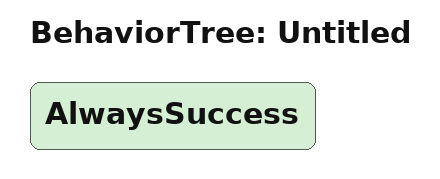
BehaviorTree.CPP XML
<?xml version="1.0" encoding="UTF-8"?>
<root BTCPP_format="4">
    <BehaviorTree ID="Untitled">
        <AlwaysSuccess/>
    </BehaviorTree>
</root>
